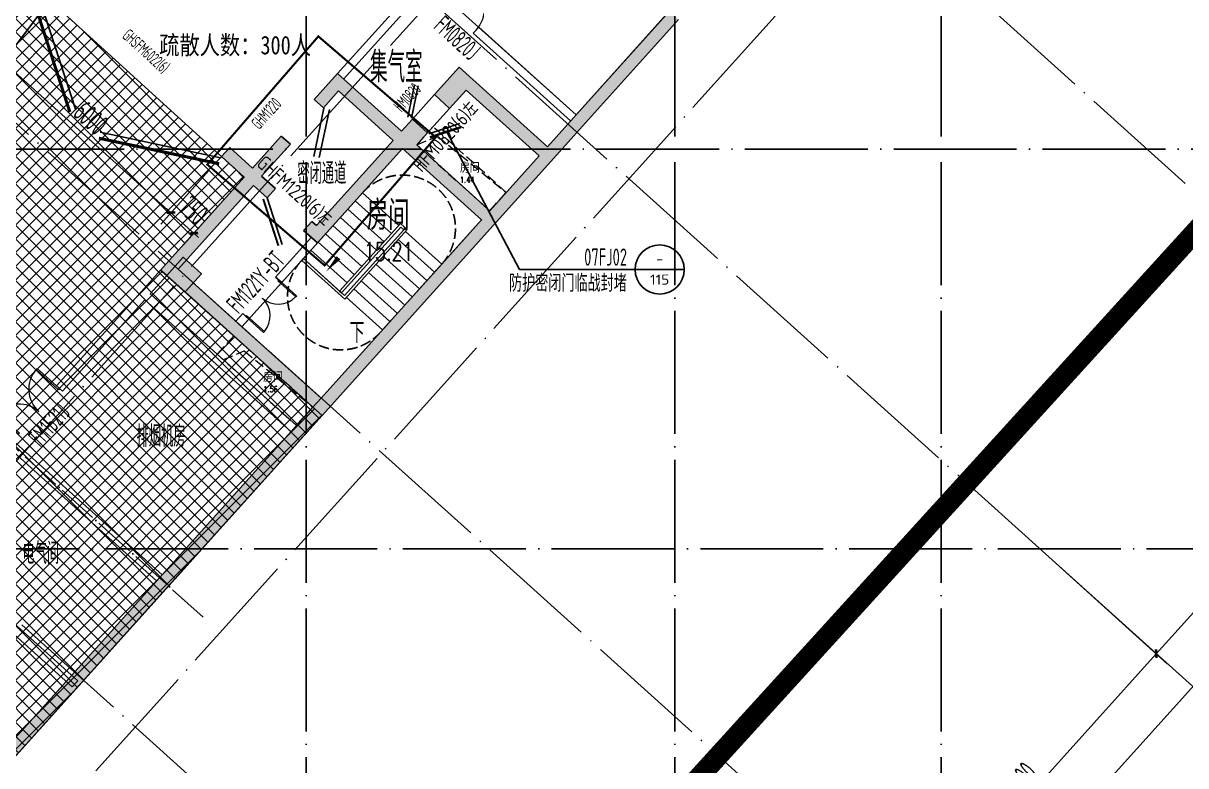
# Model space of a CAD drawing. Extents: x -473190 to 2138458, y -81875 to 2633646.
# Drawn here: x 582284 to 610653, y 11897 to 30014 of the extents above; entities that cross this region are included whole.
import ezdxf
from ezdxf.enums import TextEntityAlignment as Align

# ---------------------------------------------------------------- set-up
doc = ezdxf.new("R2010")
doc.units = 0
doc.header["$LTSCALE"] = 1000
for name, pattern in [('ACAD_ISO05W100', [34, 24, -3, 0.5, -3, 0.5, -3]), ('DASH', [0.35, 0.25, -0.1]), ('DOTE', [2.42, 2, -0.2, 0.02, -0.2])]:
    doc.linetypes.add(name, pattern=pattern)
for name, color, linetype in [('A-COLUMN', 2, 'Continuous'), ('A-DIM_SYMB', 3, 'Continuous'), ('A-PUB_TEXT', 7, 'Continuous'), ('A-REDLINE', 1, 'ACAD_ISO05W100'), ('A-ROOM_NAME', 23, 'Continuous'), ('A-STAIR', 3, 'Continuous'), ('A-WALL', 2, 'Continuous'), ('AXIS', 3, 'Continuous'), ('DIM_IDEN', 3, 'Continuous'), ('DOOR_FIRE', 4, 'Continuous'), ('DOOR_FIRE_TEXT', 7, 'Continuous'), ('DOTE', 1, 'DOTE'), ('PUB_DIM', 3, 'Continuous'), ('PUB_HATCH', 8, 'Continuous'), ('PUB_TEXT', 7, 'Continuous'), ('RF-KTK', 210, 'Continuous'), ('RF-M', 4, 'Continuous'), ('RF-MBH', 11, 'Continuous'), ('RF-QT', 30, 'Continuous'), ('SPACE', 7, 'Continuous'), ('STAIR', 2, 'Continuous'), ('图层1', 7, 'Continuous'), ('索引线', 252, 'Continuous')]:
    doc.layers.add(name, color=color, linetype=linetype)
doc.layers.add('HOLE', color=52, linetype='Continuous', lineweight=15)
doc.layers.add('RF-WZ', color=110, linetype='Continuous', lineweight=0)
doc.styles.add('8B2_02', font='tssdeng.shx', dxfattribs={"width": 0.6, "bigfont": 'TSSDCHN.shx'})
doc.styles.add('_TCH_DIM', font='SIMPLEX', dxfattribs={"bigfont": 'GBCBIG'})
doc.styles.add('_TCH_DIM_T3', font='tssdeng.shx', dxfattribs={"width": 0.564706, "bigfont": '@@@tssdchn.shx'})
doc.styles.add('_TCH_SPACE', font='SIMPLEX', dxfattribs={"height": 5, "bigfont": 'GBCBIG'})
doc.styles.add('_TCH_WINDOW', font='tssdeng.shx', dxfattribs={"width": 0.8, "height": 3.5, "bigfont": 'tssdchn.shx'})
doc.styles.add('TYDG_01', font='', dxfattribs={"width": 0.8})
doc.styles.add('TYDG_02', font='TSSDENG', dxfattribs={"width": 0.8, "bigfont": 'TSSDCHN'})
doc.styles.get('TYDG_01').set_extended_font_data('SimSun')
doc.dimstyles.new('_TCH_ARCH&&150', dxfattribs={"dimtxt": 525, "dimasz": 150, "dimexe": 375, "dimexo": 450, "dimgap": 150, "dimtad": 1, "dimdec": 0, "dimzin": 0, "dimdsep": 46, "dimtxsty": '_TCH_DIM_T3', "dimblk": 'ARCHTICK', "dimcen": 0.09, "dimclrt": 7, "dimazin": 2, "dimtfac": 1, "dimtdec": 0, "dimtix": 1, "dimtmove": 2, "dimatfit": 3, "dimfxl": 0, "dimtolj": 1, "dimtzin": 0, "dimarcsym": 0})

# ---------------------------------------------------------------- blocks, each defined once
blk = doc.blocks.new('_ArchTick')
at = {"color": 0, "linetype": 'ByBlock', "const_width": 0.4}
blk.add_lwpolyline([(-0.5, -0.5), (0.5, 0.5)], dxfattribs=at)
blk = doc.blocks.new('*D5435')
at = {"layer": 'AXIS', "color": 0, "lineweight": -2, "transparency": 16777216}
for p, q in [((-92922, -106099), (-89299, -109361)), ((-179074, -208505), (-89577, -109110)), ((-182418, -205494), (-178795, -208756))]:
    blk.add_line(p, q, dxfattribs=at)
at = {"layer": 'Defpoints', "color": 0, "transparency": 16777216}
for p in [(-93256, -105798), (-89577, -109110), (-182752, -205193)]:
    blk.add_point(p, dxfattribs=at)
at = {"layer": 'AXIS', "color": 0, "lineweight": -2, "transparency": 16777216, "xscale": 150, "yscale": 150, "zscale": 150}
for p, rotation in [((-89577, -109110), 47.99999999999579), ((-179074, -208505), 227.9999999999958)]:
    blk.add_blockref('_ArchTick', p, dxfattribs=dict(at, rotation=rotation))
at = {"layer": 'AXIS', "color": 7, "transparency": 16777216, "insert": (-134632, -158532), "char_height": 525, "attachment_point": 5, "rotation": 48, "style": '_TCH_DIM_T3'}
blk.add_mtext('\\A1;133750', dxfattribs=at)
blk = doc.blocks.new('*D5445')
at = {"layer": 'AXIS', "color": 0, "lineweight": -2, "transparency": 16777216}
for p, q in [((-122196, -138611), (-119465, -141070)), ((-125766, -147508), (-119744, -140819)), ((-128218, -145300), (-125487, -147759))]:
    blk.add_line(p, q, dxfattribs=at)
at = {"layer": 'Defpoints', "color": 0, "transparency": 16777216}
for p in [(-122530, -138310), (-119744, -140819), (-128553, -144999)]:
    blk.add_point(p, dxfattribs=at)
at = {"layer": 'AXIS', "color": 0, "lineweight": -2, "transparency": 16777216, "xscale": 150, "yscale": 150, "zscale": 150}
for p, rotation in [((-119744, -140819), 47.99999999999576), ((-125766, -147508), 227.9999999999958)]:
    blk.add_blockref('_ArchTick', p, dxfattribs=dict(at, rotation=rotation))
at = {"layer": 'AXIS', "color": 7, "transparency": 16777216, "insert": (-123061, -143888), "char_height": 525, "attachment_point": 5, "rotation": 48, "style": '_TCH_DIM_T3'}
blk.add_mtext('\\A1;9000', dxfattribs=at)
blk = doc.blocks.new('*D5446')
at = {"layer": 'AXIS', "color": 0, "lineweight": -2, "transparency": 16777216}
for p, q in [((-116174, -131923), (-113443, -134382)), ((-119744, -140819), (-113721, -134131)), ((-122196, -138611), (-119465, -141070))]:
    blk.add_line(p, q, dxfattribs=at)
at = {"layer": 'Defpoints', "color": 0, "transparency": 16777216}
for p in [(-116508, -131622), (-113721, -134131), (-122530, -138310)]:
    blk.add_point(p, dxfattribs=at)
at = {"layer": 'AXIS', "color": 0, "lineweight": -2, "transparency": 16777216, "xscale": 150, "yscale": 150, "zscale": 150}
for p, rotation in [((-113721, -134131), 47.99999999999573), ((-119744, -140819), 227.9999999999958)]:
    blk.add_blockref('_ArchTick', p, dxfattribs=dict(at, rotation=rotation))
at = {"layer": 'AXIS', "color": 7, "transparency": 16777216, "insert": (-117039, -137199), "char_height": 525, "attachment_point": 5, "rotation": 48, "style": '_TCH_DIM_T3'}
blk.add_mtext('\\A1;9000', dxfattribs=at)
blk = doc.blocks.new('A$C2B5B1B2C')
at = {"layer": 'DOTE', "linetype": 'DOTE', "ltscale": 0.5}
blk.add_line((114660.4, -122968), (108922.3, -117801.4), dxfattribs=at)
blk = doc.blocks.new('A$C031B73C8')
at = {"layer": 'HOLE', "linetype": 'DASH'}
for points in [[(137249.4, -132150.6), (136847.9, -132596.5), (138631.5, -134202.4), (139033, -133756.6)], [(132383.4, -137256), (131981.9, -137701.9), (133914.1, -139441.6), (134315.6, -138995.7)]]:
    blk.add_lwpolyline(points, close=True, dxfattribs=at)
for points in [[(136847.9, -132596.5), (137357.5, -132384.7), (139033, -133756.6)], [(132130.6, -137835.7), (132640.2, -137623.9), (134315.6, -138995.7)]]:
    blk.add_lwpolyline(points, dxfattribs=at)
at = {"layer": 'SPACE', "style": '_TCH_SPACE'}
for p in [(137903.8, -133274.9), (133101.5, -138380.5)]:
    blk.add_text('房间', height=241.13, dxfattribs=at).set_placement(p)
at = {"layer": 'SPACE', "style": '_TCH_SPACE', "width": 0.705882}
for s, p in [('1.44', (137904.2, -133524.3)), ('1.56', (133107, -138629.9))]:
    blk.add_text(s, height=148.75, dxfattribs=at).set_placement(p)
blk = doc.blocks.new('*D5638')
at = {"layer": 'Defpoints', "color": 0, "transparency": 16777216}
for p in [(467223, -784927), (471682, -788942), (470450, -790310)]:
    blk.add_point(p, dxfattribs=at)
at = {"layer": 'PUB_DIM', "color": 0, "lineweight": -2, "transparency": 16777216}
for p, q in [((466922, -785262), (465740, -786574)), ((465991, -786295), (470450, -790310)), ((471381, -789276), (470199, -790589))]:
    blk.add_line(p, q, dxfattribs=at)
at = {"layer": 'PUB_DIM', "color": 0, "lineweight": -2, "transparency": 16777216, "xscale": 150, "yscale": 150, "zscale": 150}
for p, rotation in [((465991, -786295), 138.0000000000858), ((470450, -790310), 318.0000000000858)]:
    blk.add_blockref('_ArchTick', p, dxfattribs=dict(at, rotation=rotation))
at = {"layer": 'PUB_DIM', "color": 7, "transparency": 16777216, "insert": (468496, -787996), "char_height": 525, "attachment_point": 5, "rotation": 318, "style": '_TCH_DIM_T3'}
blk.add_mtext('\\A1;6000', dxfattribs=at)
blk = doc.blocks.new('*D5639')
at = {"layer": 'Defpoints', "color": 0, "transparency": 16777216}
for p in [(471682, -788942), (472239, -789444), (471007, -790812)]:
    blk.add_point(p, dxfattribs=at)
at = {"layer": 'PUB_DIM', "color": 0, "lineweight": -2, "transparency": 16777216}
for p, q in [((471381, -789276), (470199, -790589)), ((471938, -789778), (470756, -791091)), ((470450, -790310), (470338, -790210)), ((470450, -790310), (471007, -790812)), ((471007, -790812), (471118, -790912))]:
    blk.add_line(p, q, dxfattribs=at)
at = {"layer": 'PUB_DIM', "color": 0, "lineweight": -2, "transparency": 16777216, "xscale": 150, "yscale": 150, "zscale": 150}
for p, rotation in [((470450, -790310), 318.0000000000845), ((471007, -790812), 138.0000000000846)]:
    blk.add_blockref('_ArchTick', p, dxfattribs=dict(at, rotation=rotation))
at = {"layer": 'PUB_DIM', "color": 7, "transparency": 16777216, "insert": (471004, -790254), "char_height": 525, "attachment_point": 5, "rotation": 318, "style": '_TCH_DIM_T3'}
blk.add_mtext('\\A1;750', dxfattribs=at)
blk = doc.blocks.new('$DorLib2D$00000002')
for p, q in [((-0.5, 0), (-0.5, 0.4875)), ((-0.475, 0.4875), (-0.5, 0.4875)), ((-0.475, 0), (-0.475, 0.4875)), ((0.475, 0), (0.475, 0.4875)), ((0.475, 0.4875), (0.5, 0.4875)), ((0.5, 0), (0.5, 0.4875)), ((-0.5, 0), (-0.475, 0)), ((0.5, 0), (0.475, 0))]:
    blk.add_line(p, q)
at = {"lineweight": 13}
for centre, start, end in [((-0.4875, 0), 0, 88.53072), ((0.4875, 0), 91.46928, 180)]:
    blk.add_arc(centre, 0.4875, start, end, dxfattribs=at)
blk = doc.blocks.new('$DorLib2D$00000001')
for p, q in [((0.45, 0.975), (0.5, 0.975)), ((0.45, 0), (0.45, 0.975)), ((0.5, 0), (0.5, 0.975)), ((0.5, 0), (0.45, 0))]:
    blk.add_line(p, q)
at = {"lineweight": 13}
blk.add_arc((0.475, 0), 0.975, 91.4693, 180, dxfattribs=at)
blk = doc.blocks.new('$DorLib2D$00000192')
at = {"color": 0}
blk.add_line((-0.5, 0.125), (0.366, 0.625), dxfattribs=at)
at = {"color": 0, "const_width": 0.0417}
blk.add_lwpolyline([(-0.542, 0.197), (0.324, 0.697)], dxfattribs=at)
blk = doc.blocks.new('$DorLib2D$00000180')
at = {"color": 0}
for p, q in [((-0.557, 0.242), (0.309, 0.742)), ((-0.5, 0.143), (0.366, 0.643))]:
    blk.add_line(p, q, dxfattribs=at)
blk = doc.blocks.new('$DorLib2D$00000207')
at = {"color": 0}
for p, q in [((-0.5, 0.0313), (-0.067, 0.2813)), ((0.5, 0.0313), (0.067, 0.2813))]:
    blk.add_line(p, q, dxfattribs=at)
at = {"color": 0, "const_width": 0.0125}
for points in [[(-0.5125, 0.0529), (-0.0795, 0.3029)], [(0.5125, 0.0529), (0.0795, 0.3029)]]:
    blk.add_lwpolyline(points, dxfattribs=at)
blk = doc.blocks.new('$DorLib2D$00000196')
at = {"color": 0}
for p, q in [((-0.5, 0.357), (0.366, 0.857)), ((-0.557, -0.456), (0.309, -0.956)), ((-0.5, -0.357), (0.366, -0.857))]:
    blk.add_line(p, q, dxfattribs=at)
at = {"color": 0, "const_width": 0.0714}
blk.add_lwpolyline([(-0.557, 0.456), (0.309, 0.956)], dxfattribs=at)
blk = doc.blocks.new('ADFASDF')
h = blk.add_hatch()
h.set_pattern_fill('ANSI37', color=8, scale=150)
h.set_pattern_definition([(45, (0, 0), (-168.3798, 168.3798), []), (135, (0, 0), (-168.3798, -168.3798), [])])
h.paths.add_polyline_path([(521397, 239186), (521397, 224886), (539697, 224886), (539697, 169261), (524947, 169261), (524947, 171211), (527822, 171211), (527922, 176611), (501318, 176611), (501125, 109884), (530547, 109887), (530547, 107449), (538188, 100503), (536147, 98236), (540086, 94690), (517812, 69953), (517812, 59790), (482108, 20136), (405247, 20136), (405247, 26086), (391997, 40436), (391997, 64736), (399997, 64738), (399997, 239186), (409022, 239186)])
blk.add_lwpolyline([(539697, 224886), (539697, 169261), (524947, 169261), (524947, 171211), (527822, 171211), (527922, 176611), (501318, 176611), (501125, 109884), (530547, 109887), (530547, 107449), (538188, 100503), (536147, 98236), (540086, 94690), (517812, 69953), (517812, 59790), (482108, 20136), (405247, 20136), (405247, 26086), (391997, 40436), (391997, 64736), (399997, 64738), (399997, 239186)])
blk = doc.blocks.new('_FZH')
blk.add_lwpolyline([(-0.5, -0.5), (0.5, -0.5), (0.5, 0.5), (-0.5, 0.5)], close=True)
at = {"layer": 'PUB_HATCH'}
blk.add_solid([(-0.5, -0.5), (0.5, -0.5), (-0.5, 0.5), (0.5, 0.5)], dxfattribs=at)
blk = doc.blocks.new('A$C4F5A101F')
at = {"layer": 'AXIS'}
blk.add_line((-122530.5, -138310.2), (-118071.6, -142325), dxfattribs=at)
at = {"layer": 'DOTE', "color": 16, "linetype": 'DOTE', "ltscale": 1.5}
for p, q in [((-140489.7, 16373.7), (-140489.7, -213765.2)), ((-131489.7, 16373.7), (-131489.7, -213765.2)), ((-124989.7, 16373.7), (-124989.7, -213765.2)), ((-297848.4, -138257.4), (-39660.8, -138257.4))]:
    blk.add_line(p, q, dxfattribs=at)
at = {"layer": 'DOTE', "color": 127, "linetype": 'DOTE', "ltscale": 1.5}
for p, q in [((-204013.3, -198812), (-71274.2, -51390.3)), ((-199059.6, -203024.4), (-66443.7, -55739.6)), ((-140147.4, -110337.1), (-116508.3, -131621.9)), ((-146169.6, -117025.4), (-122530.5, -138310.2)), ((-152191.8, -123713.7), (-128552.6, -144998.5)), ((-39660.8, -128507.4), (-168489.7, -128507.4)), ((-158214, -130402), (-134574.8, -151686.8))]:
    blk.add_line(p, q, dxfattribs=at)
at = {"layer": 'AXIS'}
for p1, p2, distance, picture, middle in [((-182752.2, -205193.2), (-93256, -105797.6), -4950, '*D5435', (-134632.1, -158531.6)), ((-122530.5, -138310.2), (-116508.3, -131621.9), -3750, '*D5446', (-117039.1, -137199.3)), ((-128552.6, -144998.5), (-122530.5, -138310.2), -3750, '*D5445', (-123061.3, -143887.6))]:
    dim = blk.add_aligned_dim(p1=p1, p2=p2, distance=distance, dimstyle='_TCH_ARCH&&150', dxfattribs=at)
    dim.commit()
    dim.dimension.update_dxf_attribs({"geometry": picture, "text_midpoint": middle})
blk = doc.blocks.new('rfk')
at = {"layer": 'PUB_HATCH'}
for points in [[(480270.5, -787996.1), (480493.5, -788196.8), (482835.4, -785595.8), (482612.5, -785395.1)], [(474513.9, -786917), (473945.2, -787548.7), (474168.1, -787749.4), (474536.1, -787340.7)], [(476122.8, -788567.5), (476074.5, -788322.2), (474513.9, -786917), (474536.1, -787340.7), (475873.8, -788545.1)], [(477479.7, -786761.6), (476877.5, -787430.4), (477249.1, -787765), (477650.5, -787319.1)], [(479619.9, -788868.1), (479634.8, -788702.1), (477479.7, -786761.6), (477650.5, -787319.1), (479434.1, -788925)], [(476446.1, -788656.8), (476713.8, -788359.5), (476342.2, -788024.9), (476074.5, -788322.2), (476122.8, -788567.5)], [(479619.9, -788868.1), (479790.9, -788977.1), (480493.5, -788196.8), (480270.5, -787996.1), (479634.8, -788702.1)], [(472662.6, -789421.5), (473365.2, -788641.2), (473142.2, -788440.5), (472439.6, -789220.8), (472450.7, -789432.6)], [(474000.2, -790625.9), (474022.4, -791049.6), (476096.7, -788745.9), (476122.8, -788567.5), (475873.8, -788545.1)], [(478192.5, -790453.4), (478229.7, -790262.7), (476446.1, -788656.8), (476122.8, -788567.5), (476096.7, -788745.9), (478028.9, -790485.6)], [(472439.6, -789220.8), (471882.5, -788719.1), (471681.7, -788942.1), (472238.9, -789443.7), (472450.7, -789432.6)], [(478192.5, -790453.4), (478318.8, -790612), (479790.9, -788977.1), (479619.9, -788868.1), (479434.1, -788925), (478229.7, -790262.7)], [(470198, -791710.3), (470621.7, -791688.1), (472461.8, -789644.5), (472450.7, -789432.6), (472238.9, -789443.7)], [(472461.8, -789644.5), (472796.3, -789945.6), (472997, -789722.6), (472662.6, -789421.5), (472450.7, -789432.6)], [(474000.2, -790625.9), (473888.8, -790525.6), (473688, -790748.5), (474022.4, -791049.6)], [(474114.5, -794833), (474136.7, -795256.7), (478318.8, -790612), (478192.5, -790453.4), (478028.9, -790485.6)], [(471981.6, -793316.2), (472182.3, -793093.3), (470621.7, -791688.1), (470198, -791710.3)], [(474136.7, -795256.7), (474114.5, -794833), (472182.3, -793093.3), (471981.6, -793316.2)]]:
    blk.add_hatch(color=256, dxfattribs=at).paths.add_polyline_path(points)
at = {"color": 2}
for points in [[(480337.4, -787921.8), (482545.6, -785469.4), (478978.5, -782257.6), (476770.3, -784709.9), (480337.4, -787921.8)], [(472182.3, -793093.3), (476096.7, -788745.9), (478028.9, -790485.6), (474114.5, -794833), (472182.3, -793093.3)]]:
    blk.add_lwpolyline(points, dxfattribs=at)
at = {"layer": 'A-DIM_SYMB'}
blk.add_lwpolyline([(475058.6, -792850.5, 0, 0, 0), (477079.3, -790606.2, 0, 0, 0), (476076.1, -789702.9, 0, 0, 0), (474236, -791746.5, 0, 120, 0), (474537.1, -791412.1, 0, 0, 0)], format="xyseb", dxfattribs=at)
at = {"layer": 'A-STAIR'}
for p, q in [((476096.7, -788745.9), (475126.5, -789823.4)), ((478028.9, -790485.6), (476096.7, -788745.9)), ((473681.2, -791428.6), (475126.5, -789823.4)), ((474945.8, -790024.1), (475830.2, -790820.4)), ((475126.5, -789823.4), (476010.8, -790619.7)), ((475126.5, -789823.4), (476010.8, -790619.7)), ((474765.2, -790224.7), (475649.5, -791021)), ((474403.8, -790626), (475288.2, -791422.3)), ((474565.5, -792224.9), (476051, -790575.1)), ((474584.5, -790425.4), (475468.9, -791221.7)), ((476051, -790575.1), (476214.5, -790722.3)), ((477058.7, -791563.2), (478028.9, -790485.6)), ((474223.2, -790826.7), (475107.5, -791623)), ((474610.1, -792265), (476055.4, -790659.9)), ((474610.1, -792265), (476055.4, -790659.9)), ((476129.8, -790726.8), (474684.4, -792332)), ((476129.8, -790726.8), (474684.4, -792332)), ((476214.5, -790722.3), (474688.9, -792416.7)), ((476055.4, -790659.9), (476129.8, -790726.8)), ((476055.4, -790659.9), (476129.8, -790726.8)), ((477058.7, -791563.2), (476174.3, -790766.9)), ((476174.3, -790766.9), (477058.7, -791563.2)), ((474042.5, -791027.3), (474926.9, -791823.6)), ((476697.4, -791964.5), (475813, -791168.2)), ((476878, -791763.8), (475993.7, -790967.6)), ((473641, -791473.2), (473681.2, -791428.6)), ((474688.9, -792416.7), (473641, -791473.2)), ((473681.2, -791428.6), (474565.5, -792224.9)), ((474684.4, -792332), (473681.2, -791428.6)), ((473861.8, -791228), (474746.2, -792024.3)), ((476516.7, -792165.1), (475632.3, -791368.9)), ((476155.4, -792566.4), (475271, -791770.2)), ((476336, -792365.8), (475451.7, -791569.5)), ((477058.7, -791563.2), (475613.4, -793168.4)), ((475974.7, -792767.1), (475090.3, -791970.8)), ((474565.5, -792224.9), (474610.1, -792265)), ((474565.5, -792224.9), (474610.1, -792265)), ((474610.1, -792265), (474684.4, -792332)), ((475794, -792967.7), (474909.7, -792171.5)), ((475613.4, -793168.4), (474729, -792372.1))]:
    blk.add_line(p, q, dxfattribs=at)
at = {"layer": 'A-WALL'}
for p, q in [((474513.9, -786917), (476554.8, -784650.4)), ((474662.6, -787050.9), (476636.5, -784858.6)), ((477959.4, -785780.6), (477825.5, -785929.2)), ((480337.4, -787921.8), (477959.4, -785780.6)), ((477825.5, -785929.2), (480203.6, -788070.4)), ((473873.8, -790915.8), (473003.9, -791881.9)), ((473152.6, -792015.7), (474022.4, -791049.6)), ((473003.9, -791881.9), (473152.6, -792015.7)), ((472201, -792773.7), (472033.7, -792959.5)), ((472182.3, -793093.3), (472349.6, -792907.5)), ((472349.6, -792907.5), (472201, -792773.7))]:
    blk.add_line(p, q, dxfattribs=at)
at = {"layer": 'RF-M'}
for p, q in [((476342.2, -788024.9, 150), (476877.5, -787430.4, 150)), ((476713.8, -788359.5, 150), (477249.1, -787765, 150))]:
    blk.add_line(p, q, dxfattribs=at)
at = {"layer": 'RF-QT'}
for p, q in [((480270.5, -787996.1), (482612.5, -785395.1)), ((480493.5, -788196.8), (482835.4, -785595.8)), ((474513.9, -786917), (473945.2, -787548.7)), ((476074.5, -788322.2), (474513.9, -786917)), ((477479.7, -786761.6), (476877.5, -787430.4)), ((479634.8, -788702.1), (477479.7, -786761.6)), ((474168.1, -787749.4), (474536.1, -787340.7)), ((475873.8, -788545.1), (474536.1, -787340.7)), ((476877.5, -787430.4), (477249.1, -787765)), ((477249.1, -787765), (477650.5, -787319.1)), ((479434.1, -788925), (477650.5, -787319.1)), ((473945.2, -787548.7), (474168.1, -787749.4)), ((476342.2, -788024.9), (476074.5, -788322.2)), ((476713.8, -788359.5), (476342.2, -788024.9)), ((479634.8, -788702.1), (480270.5, -787996.1)), ((476446.1, -788656.8), (476713.8, -788359.5)), ((479790.9, -788977.1), (480493.5, -788196.8)), ((473142.2, -788440.5), (472439.6, -789220.8)), ((472662.6, -789421.5), (473365.2, -788641.2)), ((473365.2, -788641.2), (473142.2, -788440.5)), ((474000.2, -790625.9), (475873.8, -788545.1)), ((478229.7, -790262.7), (476446.1, -788656.8)), ((471882.5, -788719.1), (471681.7, -788942.1)), ((471681.7, -788942.1), (472238.9, -789443.7)), ((472439.6, -789220.8), (471882.5, -788719.1)), ((474022.4, -791049.6), (476096.7, -788745.9)), ((478028.9, -790485.6), (476096.7, -788745.9)), ((478229.7, -790262.7), (479434.1, -788925)), ((478318.8, -790612), (479790.9, -788977.1)), ((470198, -791710.3), (472238.9, -789443.7)), ((472997, -789722.6), (472662.6, -789421.5)), ((470621.7, -791688.1), (472461.8, -789644.5)), ((472461.8, -789644.5), (472796.3, -789945.6)), ((472796.3, -789945.6), (472997, -789722.6)), ((473888.8, -790525.6), (473688, -790748.5)), ((474000.2, -790625.9), (473888.8, -790525.6)), ((474114.5, -794833), (478028.9, -790485.6)), ((474136.7, -795256.7), (478318.8, -790612)), ((473688, -790748.5), (474022.4, -791049.6)), ((471981.6, -793316.2), (470198, -791710.3)), ((472182.3, -793093.3), (470621.7, -791688.1)), ((474114.5, -794833), (472182.3, -793093.3)), ((474136.7, -795256.7), (471981.6, -793316.2))]:
    blk.add_line(p, q, dxfattribs=at)
at = {"layer": 'STAIR', "color": 9, "linetype": 'DASH'}
for centre, start, end in [((476092.6, -790693.3), 318, 138), ((474593.7, -792358), 138, 318)]:
    blk.add_arc(centre, 1300, start, end, dxfattribs=at)
at = {"layer": 'DOOR_FIRE'}
ref = blk.add_blockref('$DorLib2D$00000001', (477595.2, -785587.2), dxfattribs=dict(at, xscale=800, yscale=-800, zscale=200, rotation=137.9999999999984))
ref.add_attrib('A', 'FM0820J', (476829.9, -785804.3), dxfattribs={"layer": 'DOOR_FIRE_TEXT', "height": 446.25, "rotation": 318, "style": '_TCH_WINDOW', "width": 0.564706})
ref = blk.add_blockref('$DorLib2D$00000002', (472676.8, -792394.7), dxfattribs=dict(at, xscale=-1200, yscale=-1200, zscale=200, rotation=48.00000000000826))
ref.add_attrib('A', 'FM1221Y-BT', (472098.6, -792801.4), dxfattribs={"layer": 'DOOR_FIRE_TEXT', "height": 446.25, "rotation": 48, "style": '_TCH_WINDOW', "width": 0.564706})
at = {"layer": 'RF-M'}
ref = blk.add_blockref('$DorLib2D$00000207', (469552.7, -786823.2), dxfattribs=dict(at, xscale=-6000, yscale=-6000, zscale=300, rotation=318.0000000000075))
ref.add_attrib('A', 'GHSFM6022(6)', (469238.7, -786027.6), dxfattribs={"layer": 'RF-MBH', "height": 297.5, "rotation": 318, "style": '_TCH_WINDOW', "width": 0.564706})
ref = blk.add_blockref('$DorLib2D$00000196', (476795.6, -787895), dxfattribs=dict(at, xscale=800, yscale=-800, zscale=500, rotation=48.00000000000652))
ref.add_attrib('A', 'HFM0820(6)左', (476572.5, -789345.7), dxfattribs={"layer": 'RF-MBH', "height": 350, "rotation": 48, "style": '_TCH_WINDOW', "width": 0.8})
ref = blk.add_blockref('$DorLib2D$00000180', (473655.2, -788095), dxfattribs=dict(at, xscale=-1200, yscale=-1200, zscale=300, rotation=47.9999999999981))
ref.add_attrib('A', 'GHM1220', (472605.5, -788298.9), dxfattribs={"layer": 'RF-MBH', "height": 297.5, "rotation": 48, "style": '_TCH_WINDOW', "width": 0.564706})
ref = blk.add_blockref('$DorLib2D$00000192', (473342.5, -790235.6), dxfattribs=dict(at, xscale=1200, yscale=-1200, zscale=300, rotation=318.000000000007))
ref.add_attrib('A', 'GHFM1220(6)左', (472516.9, -789149.2), dxfattribs={"layer": 'RF-MBH', "height": 350, "rotation": 318, "style": '_TCH_WINDOW', "width": 0.8})
at = {"layer": 'A-PUB_TEXT', "style": '_TCH_DIM'}
blk.add_text('下', height=506.4, dxfattribs=at).set_placement((474810.8, -793492.5))
at = {"layer": 'RF-M', "color": 11, "style": '_TCH_WINDOW', "width": 0.564706}
blk.add_text('HM0820', height=297.5, rotation=48, dxfattribs=at).set_placement((476076.5, -787871.6))
at = {"layer": 'RF-WZ', "style": '8B2_02', "width": 0.6}
for s, height, p in [('集气室', 750, (475309, -787134.7)), ('密闭通道', 525, (473533.4, -789613.6))]:
    blk.add_text(s, height=height, dxfattribs=at).set_placement(p)
at = {"layer": 'SPACE', "color": 2, "style": '_TCH_SPACE'}
blk.add_text('房间', height=723.4, dxfattribs=at).set_placement((475230.1, -790734.5))
at = {"layer": 'SPACE', "color": 2, "style": '_TCH_SPACE', "width": 0.705882}
blk.add_text('15.21', height=446.25, dxfattribs=at).set_placement((475156.4, -791482.6))
at = {"layer": 'PUB_DIM'}
for p1, p2, picture, middle in [((467222.9, -784927.3), (471681.7, -788942.1), '*D5638', (468496.4, -787996.3)), ((471681.7, -788942.1), (472238.9, -789443.7), '*D5639', (471004.4, -790254.5))]:
    dim = blk.add_aligned_dim(p1=p1, p2=p2, distance=-1841, dimstyle='_TCH_ARCH&&150', dxfattribs=at)
    dim.commit()
    dim.dimension.update_dxf_attribs({"geometry": picture, "text_midpoint": middle})

msp = doc.modelspace()

# ---------------------------------------------------------------- hatches: boundary and pattern name
at = {"layer": 'PUB_HATCH'}
for points in [[(586432.3, 23679.9), (586231.6, 23457), (589352.8, 20646.6), (589553.6, 20869.6)], [(588884.4, 20126.4), (589107.4, 19925.7), (589575.8, 20445.9), (589352.8, 20646.6)], [(585605.7, 16485), (585828.6, 16284.3), (589107.4, 19925.7), (588884.4, 20126.4)], [(567002.3, -4176.1), (567302.3, -4291.2), (585828.6, 16284.3), (585605.7, 16485)]]:
    msp.add_hatch(color=256, dxfattribs=at).paths.add_polyline_path(points)

# ---------------------------------------------------------------- linework, layer by layer
at = {"layer": 'A-REDLINE', "const_width": 500, "flags": 128}
msp.add_lwpolyline([(437553.5, 184610.6), (451649.1, 183236.2), (465777.4, 182253.8), (479927.5, 181664), (494088.5, 181467.4), (569667.9, 181467.4), (645247.3, 181467.4), (652717.3, 181281.3), (660168.7, 180723.4), (667583.2, 179795.1), (674942.2, 178498.7), (682227.5, 176837.5), (689421, 174815.5), (696505, 172437.8), (703461.7, 169710.2), (710274, 166639.6), (716924.9, 163233.6), (723397.9, 159500.5), (729676.9, 155449.8), (658092.8, 76795.5), (586508.7, -1858.7), (514924.6, -80513), (437553.5, -58186.1), (437553.5, 63212.2)], close=True, dxfattribs=at)
at = {"layer": 'A-WALL'}
for p, q in [((585637.1, 23992.3), (585168.7, 23472.1)), ((585785.7, 23858.5), (585384.2, 23412.6)), ((585785.7, 23858.5), (585637.1, 23992.3)), ((589553.6, 20869.6), (586432.3, 23679.9)), ((585168.7, 23472.1), (583094.4, 21168.3)), ((583243, 21034.5), (585250.4, 23263.9)), ((588817.5, 20052.1), (585250.4, 23263.9)), ((588951.3, 20200.7), (585384.2, 23412.6)), ((589352.8, 20646.6), (586231.6, 23457)), ((583094.4, 21168.3), (583243, 21034.5)), ((589352.8, 20646.6), (589553.6, 20869.6)), ((588884.4, 20126.4), (589352.8, 20646.6)), ((589107.4, 19925.7), (589575.8, 20445.9)), ((589352.8, 20646.6), (589575.8, 20445.9)), ((585605.7, 16485), (588884.4, 20126.4)), ((585828.6, 16284.3), (589107.4, 19925.7)), ((581971.7, 19622.5), (585538.8, 16410.7)), ((582105.5, 19771.2), (585672.6, 16559.3)), ((580209.4, 16768.7), (583479.3, 13824.5)), ((580343.3, 16917.3), (583613.1, 13973.1)), ((567002.3, -4176.1), (585605.7, 16485)), ((567302.3, -4291.2), (585828.6, 16284.3)), ((583613.1, 13973.1), (583479.3, 13824.5))]:
    msp.add_line(p, q, dxfattribs=at)
at = {"layer": 'DIM_IDEN'}
for p, q in [((582660.8, 30221.4), (580187.2, 26942.4)), ((592616.8, 27377.9), (594397.4, 24005.2)), ((594397.4, 24005.2), (597215, 24005.2)), ((598415, 24005.2), (597215, 24005.2))]:
    msp.add_line(p, q, dxfattribs=at)
for centre, radius in [((592589.7, 27429.4), 58.2), ((597815, 24005.2), 600)]:
    msp.add_circle(centre, radius, dxfattribs=at)
at = {"layer": 'STAIR', "color": 9, "linetype": 'DASH'}
for centre, start, end in [((591531.6, 25009.3), 318, 138), ((590032.8, 23344.6), 138, 318)]:
    msp.add_arc(centre, 1300, start, end, dxfattribs=at)
at = {"layer": '图层1', "color": 6, "linetype": 'DASH', "const_width": 50}
msp.add_lwpolyline([(589485.7, 29694.2), (592350.4, 27232.1), (589639.7, 24104.1), (586775, 26566.2)], close=True, dxfattribs=at)

# ---------------------------------------------------------------- block references
for name, p in [('ADFASDF', (49490, -74243.9)), ('A$C2B5B1B2C', (472012.2, 138492.4)), ('A$C031B73C8', (455037.2, 159642.4))]:
    msp.add_blockref(name, p)
at = {"layer": 'A-COLUMN', "xscale": 600.0000000000256, "yscale": 600.0000000000256, "zscale": 600.0000000000256, "rotation": 47.99999999999824}
msp.add_blockref('_FZH', (586209.4, 23880.7), dxfattribs=at)
at = {"layer": 'DOOR_FIRE'}
ref = msp.add_blockref('$DorLib2D$00000002', (582666.9, 20544.1), dxfattribs=dict(at, xscale=1500, yscale=-1500, zscale=200, rotation=227.999999999999))
ref.add_attrib('A', 'FM1521J', (582702.9, 19648.6), dxfattribs={"layer": 'DOOR_FIRE_TEXT', "height": 446.25, "rotation": 48, "style": '_TCH_WINDOW', "width": 0.564706})
at = {"layer": 'RF-QT'}
msp.add_blockref('A$C4F5A101F', (729676.9, 155449.8), dxfattribs=at)
at = {"layer": '索引线'}
msp.add_blockref('rfk', (115439, 815702.6), dxfattribs=at)

# ---------------------------------------------------------------- texts
at = {"layer": 'A-ROOM_NAME', "style": '8B2_02', "width": 0.6}
for s, p in [('排烟机房', (585048.8, 19675.9)), ('电气间', (582262.9, 16821.4))]:
    msp.add_text(s, height=525, dxfattribs=at).set_placement(p)
at = {"layer": 'PUB_TEXT', "style": 'TYDG_02'}
for s, width, p in [('07FJ02', 0.64, (595972.4, 24098.9)), ('防护密闭门临战封堵', 0.8, (594139.1, 23462.5))]:
    msp.add_text(s, height=420, dxfattribs=dict(at, width=width)).set_placement(p)
for s, height, width, p, p2 in [('-', 318.1, 0.962963, (597730.2, 24115.6), (597899.8, 24115.6)), ('115', 247.42, 1.238095, (597579.4, 23636), (598050.6, 23636))]:
    msp.add_text(s, height=height, dxfattribs=dict(at, width=width)).set_placement(p, p2, align=Align.FIT)
at = {"layer": 'RF-KTK', "color": 110, "linetype": 'DASH', "style": 'TYDG_01', "width": 0.8}
msp.add_text('疏散人数：300人', height=453.16, dxfattribs=at).set_placement((585599.6, 29254.5))

doc.saveas('drawing.dxf')
